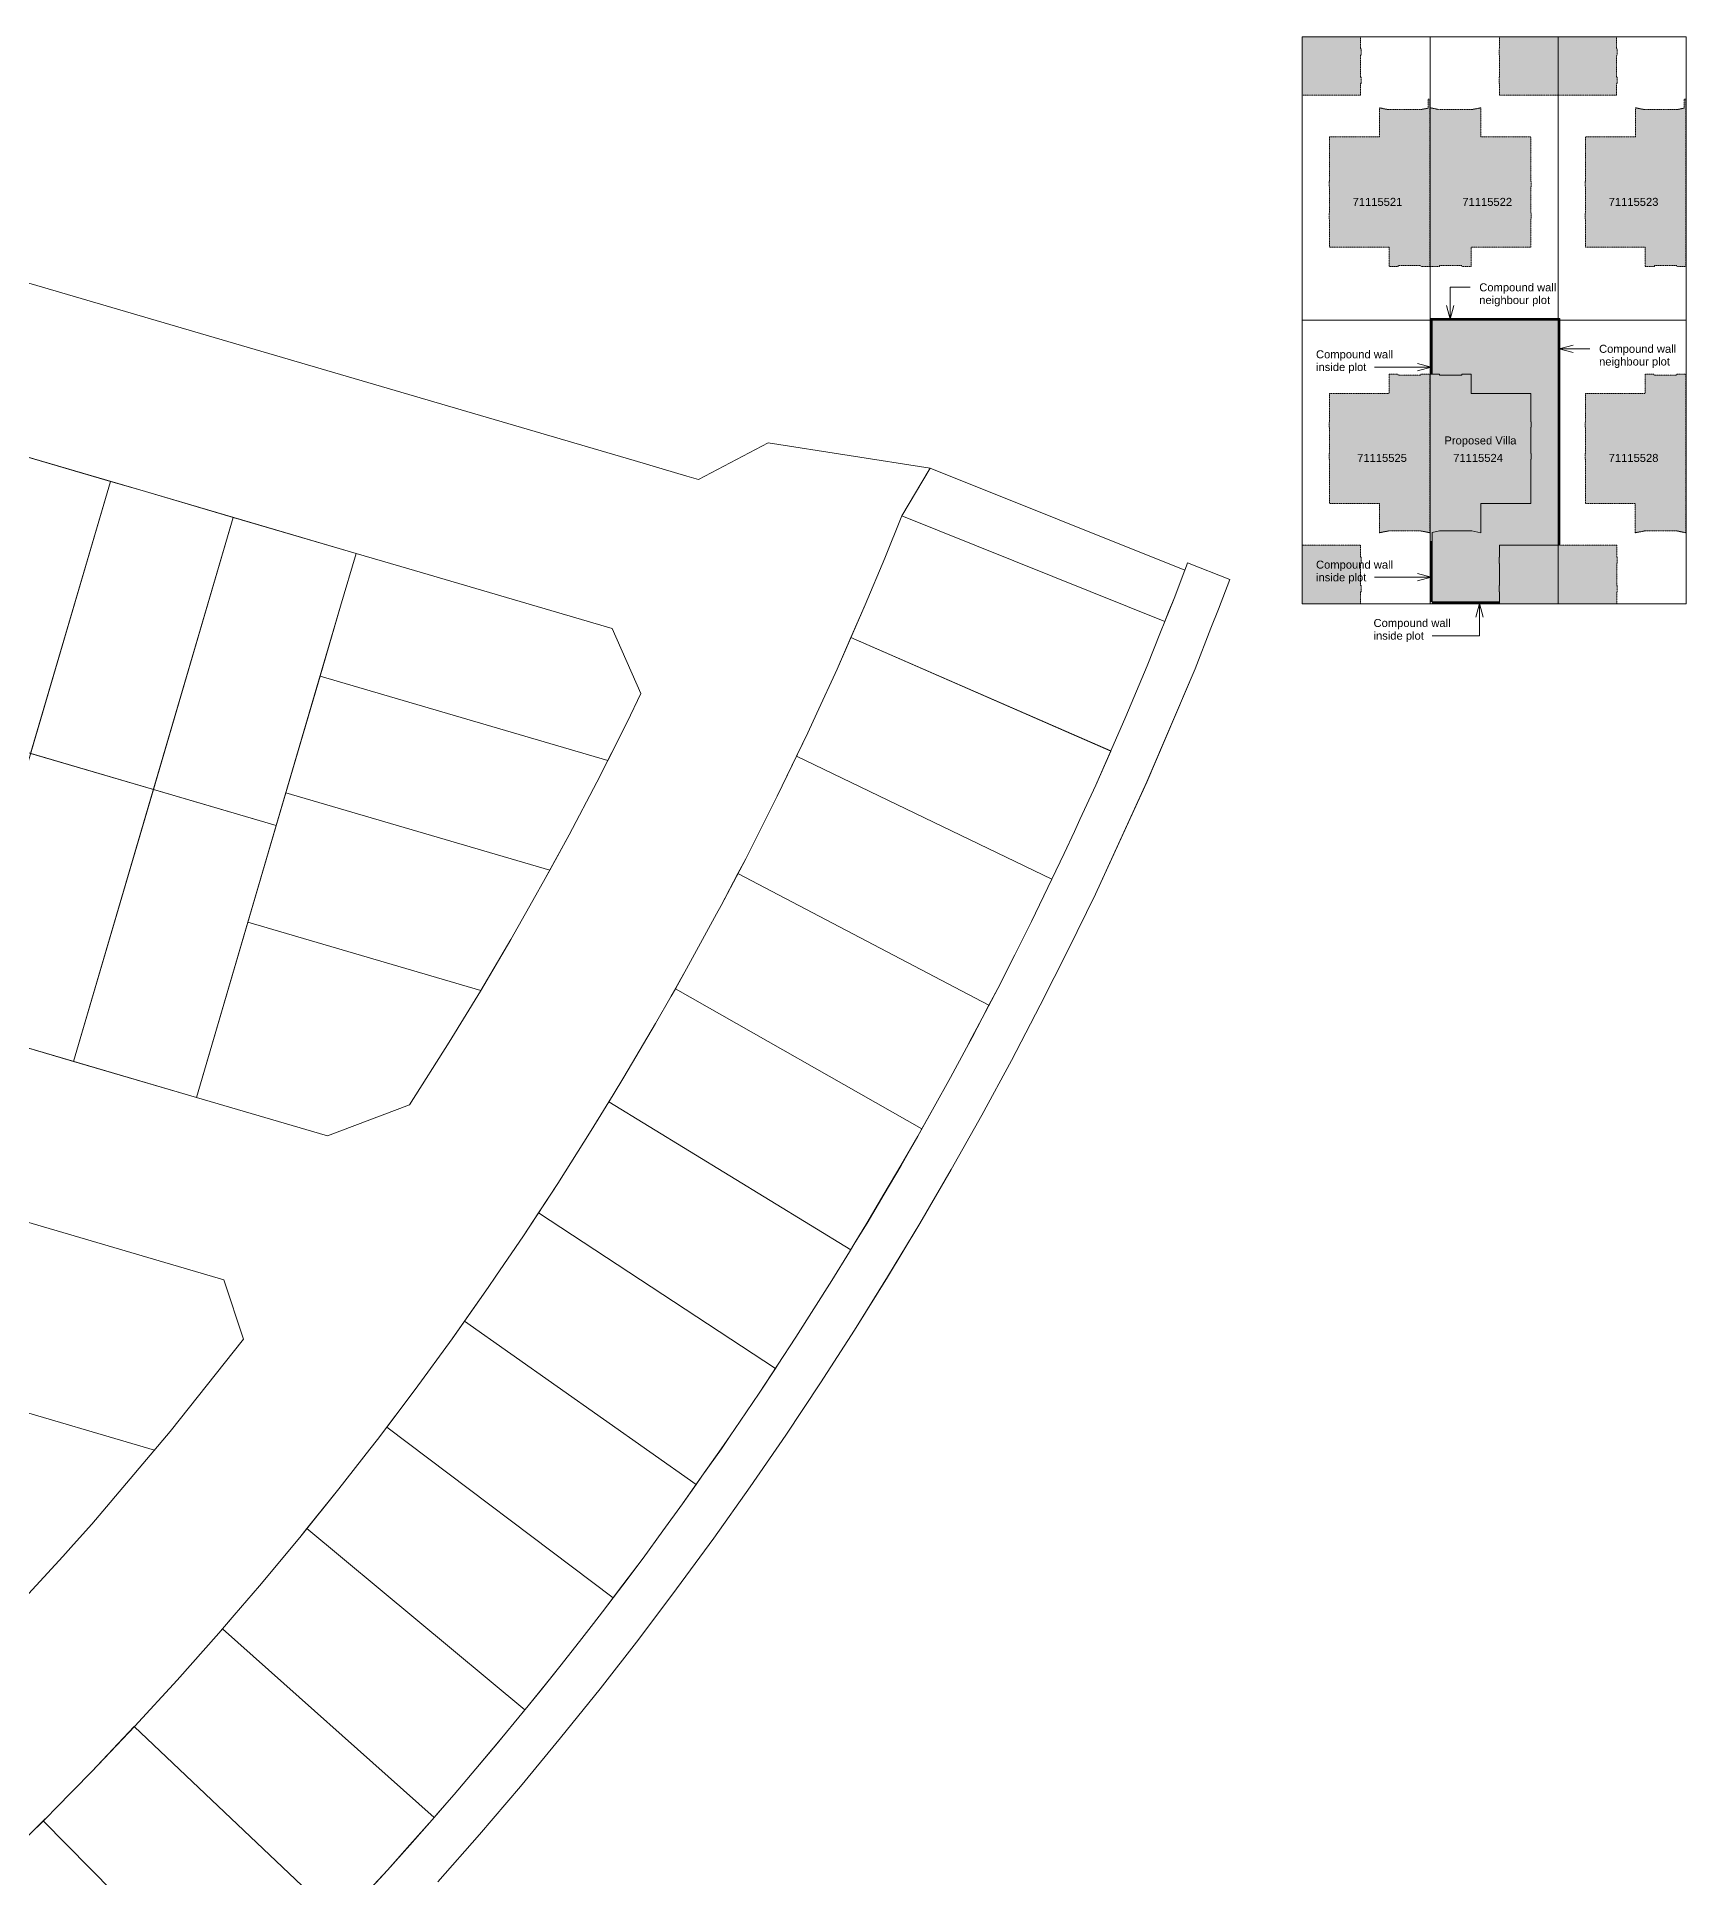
# Model space of a CAD drawing. Header units: millimetres. Extents: x -11775 to 1045055, y -409013 to 338495.
# Drawn here: x 864716 to 1045055, y -127490 to 73779 of the extents above; entities that cross this region are included whole.
import ezdxf

# ---------------------------------------------------------------- set-up
doc = ezdxf.new("R2010")
doc.units = ezdxf.units.MM
doc.linetypes.add('Overhead', pattern=[3.96875, 2.38125, -1.5875])
for name, color, linetype, lineweight in [('A-DETL', 90, 'Continuous', 9), ('A-DETL-GENF', 92, 'Continuous', 9), ('A-DETL-THIN', 151, 'Continuous', 9), ('A-FLOR-OVHD', 1, 'Overhead', 18), ('G-ANNO-TEXT', 231, 'Continuous', 9)]:
    doc.layers.add(name, color=color, linetype=linetype, lineweight=lineweight)
doc.styles.add('Arial_6', font='arial.ttf', dxfattribs={"height": 875})

msp = doc.modelspace()

# ---------------------------------------------------------------- hatches: boundary and pattern name
at = {"layer": 'A-DETL-GENF'}
for color, points in [(7, [(1009462.578, 67379.277), (1009462.578, 68679.257), (1009512.578, 68679.257), (1009512.578, 69379.257), (1009462.578, 69379.257), (1009462.578, 71779.257), (1009512.578, 71779.257), (1009512.578, 72479.257), (1009462.578, 72479.257), (1009462.578, 73779.238), (1003067.167, 73779.238), (1003067.167, 67379.277)]), (7, [(1024659.256, 67379.498), (1031054.667, 67379.498), (1031054.667, 73779.459), (1024659.256, 73779.459), (1024659.256, 72479.478), (1024609.256, 72479.478), (1024609.256, 71779.478), (1024659.256, 71779.478), (1024659.256, 69379.478), (1024609.256, 69379.478), (1024609.256, 68679.478), (1024659.256, 68679.478)]), (7, [(1037450.078, 67379.498), (1037450.078, 68679.478), (1037500.078, 68679.478), (1037500.078, 69379.478), (1037450.078, 69379.478), (1037450.078, 71779.478), (1037500.078, 71779.478), (1037500.078, 72479.478), (1037450.078, 72479.478), (1037450.078, 73779.459), (1031054.667, 73779.459), (1031054.667, 67379.498)]), (7, [(1013579.667, 48665.111), (1013579.667, 48765.111), (1016029.667, 48765.111), (1016029.667, 48665.111), (1017029.667, 48665.111), (1017029.667, 66975.111), (1016829.667, 66975.111), (1016829.667, 65975.111), (1016029.667, 65815.111), (1012504.667, 65815.111), (1011504.667, 66015.111), (1011504.667, 62830.111), (1006054.667, 62830.111), (1006054.667, 57965.111), (1006004.667, 57965.111), (1006004.667, 57365.111), (1006054.667, 57365.111), (1006054.667, 54480.111), (1006004.667, 54480.111), (1006004.667, 53880.387), (1006054.667, 53880.663), (1006054.667, 50780.111), (1012579.667, 50780.111), (1012579.667, 48665.111)]), (7, [(1041579.667, 48665.187), (1041579.667, 48765.187), (1044029.667, 48765.187), (1044029.667, 48665.187), (1045029.667, 48665.187), (1045029.667, 66975.187), (1044829.667, 66975.187), (1044829.667, 65975.187), (1044029.667, 65815.187), (1040504.667, 65815.187), (1039504.667, 66015.187), (1039504.667, 62830.187), (1034054.667, 62830.187), (1034054.667, 57965.187), (1034004.667, 57965.187), (1034004.667, 57365.187), (1034054.667, 57365.187), (1034054.667, 54480.187), (1034004.667, 54480.187), (1034004.667, 53880.462), (1034054.667, 53880.738), (1034054.667, 50780.187), (1040579.667, 50780.187), (1040579.667, 48665.187)]), (7, [(1020529.667, 48665.111), (1021529.667, 48665.111), (1021529.667, 50780.111), (1028054.667, 50780.111), (1028054.667, 53880.663), (1028104.667, 53880.663), (1028104.667, 54480.111), (1028054.667, 54480.111), (1028054.667, 57365.111), (1028104.667, 57365.111), (1028104.667, 57965.111), (1028054.667, 57965.111), (1028054.667, 62830.111), (1022604.667, 62830.111), (1022604.667, 66015.111), (1021604.667, 65815.111), (1018079.667, 65815.111), (1017079.667, 66015.111), (1017079.667, 48665.111), (1018079.667, 48665.111), (1018079.667, 48765.111), (1020529.667, 48765.111)]), (7, [(1017029.667, 19542.01), (1017029.667, 36892.01), (1016029.667, 36892.01), (1016029.667, 36792.01), (1013579.667, 36792.01), (1013579.667, 36892.01), (1012579.667, 36892.01), (1012579.667, 34777.01), (1006054.667, 34777.01), (1006054.667, 31676.458), (1006004.667, 31676.734), (1006004.667, 31077.01), (1006054.667, 31077.01), (1006054.667, 28192.01), (1006004.667, 28192.01), (1006004.667, 27592.01), (1006054.667, 27592.01), (1006054.667, 22727.01), (1011504.667, 22727.01), (1011504.667, 19542.01), (1012504.667, 19742.01), (1016029.667, 19742.01)]), (9, [(1017279.667, 18582.01), (1017279.667, 19582.01), (1018079.667, 19742.01), (1021604.667, 19742.01), (1022604.667, 19542.01), (1022604.667, 22727.01), (1028054.667, 22727.01), (1028054.667, 27592.01), (1028104.667, 27592.01), (1028104.667, 28192.01), (1028054.667, 28192.01), (1028054.667, 31077.01), (1028104.667, 31077.01), (1028104.667, 31676.734), (1028054.667, 31676.458), (1028054.667, 34777.01), (1021529.667, 34777.01), (1021529.667, 36892.01), (1020529.667, 36892.01), (1020529.667, 36792.01), (1018079.667, 36792.01), (1018079.667, 36892.01), (1017079.667, 36892.01), (1017079.667, 18582.01)]), (7, [(1045017.167, 19541.789), (1045017.167, 36891.789), (1044017.167, 36891.789), (1044017.167, 36791.789), (1041567.167, 36791.789), (1041567.167, 36891.789), (1040567.167, 36891.789), (1040567.167, 34776.789), (1034042.167, 34776.789), (1034042.167, 31676.237), (1033992.167, 31676.513), (1033992.167, 31076.789), (1034042.167, 31076.789), (1034042.167, 28191.789), (1033992.167, 28191.789), (1033992.167, 27591.789), (1034042.167, 27591.789), (1034042.167, 22726.789), (1039492.167, 22726.789), (1039492.167, 19541.789), (1040492.167, 19741.789), (1044017.167, 19741.789)]), (7, [(1003067.167, 11777.883), (1009462.578, 11777.883), (1009462.578, 13077.864), (1009512.578, 13077.864), (1009512.578, 13777.864), (1009462.578, 13777.864), (1009462.578, 16177.864), (1009512.578, 16177.864), (1009512.578, 16877.864), (1009462.578, 16877.864), (1009462.578, 18177.844), (1003067.167, 18177.844), (1003067.167, 13077.864)]), (9, [(1024646.756, 11777.662), (1031042.167, 11777.662), (1031042.167, 18177.623), (1024646.756, 18177.623), (1024646.756, 16877.642), (1024596.756, 16877.642), (1024596.756, 16177.642), (1024646.756, 16177.642), (1024646.756, 13777.642), (1024596.756, 13777.642), (1024596.756, 13077.642), (1024646.756, 13077.642), (1024646.756, 11777.713)]), (7, [(1037462.578, 11777.662), (1037462.578, 13077.642), (1037512.578, 13077.642), (1037512.578, 13777.642), (1037462.578, 13777.642), (1037462.578, 16177.642), (1037512.578, 16177.642), (1037512.578, 16877.642), (1037462.578, 16877.642), (1037462.578, 18177.623), (1031067.167, 18177.623), (1031067.167, 11777.662)])]:
    msp.add_hatch(color=color, dxfattribs=at).paths.add_polyline_path(points)
h = msp.add_hatch(color=10, dxfattribs=at)
h.paths.add_polyline_path([(1031054.667, 11777.662), (1031054.667, 42778.496), (1017054.667, 42778.528), (1017054.667, 11777.773), (1024646.756, 11777.713), (1024646.756, 13077.642), (1024596.756, 13077.642), (1024596.756, 13777.642), (1024646.756, 13777.642), (1024646.756, 16177.642), (1024596.756, 16177.642), (1024596.756, 16877.642), (1024646.756, 16877.642), (1024646.756, 18177.623), (1031042.167, 18177.623), (1031042.167, 11777.662)])
h.paths.add_polyline_path([(1017279.667, 18582.01), (1017079.667, 18582.01), (1017079.667, 36892.01), (1018079.667, 36892.01), (1018079.667, 36792.01), (1020529.667, 36792.01), (1020529.667, 36892.01), (1021529.667, 36892.01), (1021529.667, 34777.01), (1028054.667, 34777.01), (1028054.667, 31676.458), (1028104.667, 31676.458), (1028104.667, 31077.01), (1028054.667, 31077.01), (1028054.667, 28192.01), (1028104.667, 28192.01), (1028104.667, 27592.01), (1028054.667, 27592.01), (1028054.667, 22727.01), (1022604.667, 22727.01), (1022604.667, 19542.01), (1021604.667, 19742.01), (1018079.667, 19742.01), (1017279.667, 19582.01)])

# ---------------------------------------------------------------- linework, layer by layer
at = {"layer": 'A-DETL'}
for p, q in [((1003054.667, 73777.61), (1017054.667, 73778.04)), ((1003054.667, 42778.56), (1003054.667, 73777.61)), ((1003054.667, 73777.61), (1003054.667, 42778.56)), ((1003054.667, 73777.61), (1003054.667, 11777.883)), ((1017054.667, 73778.04), (1024742.761, 73778.276)), ((1017054.667, 11777.773), (1017054.667, 73778.04)), ((1017054.667, 73778.04), (1017054.667, 42778.528)), ((1017054.667, 42778.528), (1017054.667, 73778.04)), ((1024742.761, 73778.276), (1031054.667, 73778.226)), ((1031054.667, 73778.226), (1031054.667, 42778.496)), ((1031054.667, 73778.226), (1031054.667, 11777.662)), ((1031054.667, 42778.496), (1031054.667, 73778.226)), ((1031054.667, 73778.226), (1045054.667, 73778.115)), ((1045054.667, 11777.552), (1045054.667, 73778.115)), ((1045054.667, 73778.115), (1045054.667, 42778.464)), ((1045054.667, 42778.464), (1045054.667, 73778.115)), ((881980.691, 41529.5), (857948.691, 48579.5)), ((1017054.667, 42778.528), (1003054.667, 42778.56)), ((1003054.667, 11777.883), (1003054.667, 42778.56)), ((1003054.667, 42778.56), (1017054.667, 42778.528)), ((1003054.667, 42778.56), (1003054.667, 11777.883)), ((1031254.667, 42978.495), (1017054.667, 42978.528)), ((1031054.667, 42778.496), (1017054.667, 42778.528)), ((1017054.667, 42778.528), (1017054.667, 11777.773)), ((1017054.667, 42778.528), (1017054.667, 11777.773)), ((1031054.667, 42778.496), (1017054.667, 42778.528)), ((1017079.667, 36892.01), (1017079.667, 42778.528)), ((1017279.667, 36892.01), (1017279.667, 42778.528)), ((1031054.667, 11777.662), (1031054.667, 42778.496)), ((1045054.667, 42778.464), (1031054.667, 42778.496)), ((1031054.667, 42778.496), (1031054.667, 11777.662)), ((1045054.667, 42778.464), (1031054.667, 42778.496)), ((1031254.667, 42978.495), (1031254.667, 18177.623)), ((1045054.667, 11777.552), (1045054.667, 42778.464)), ((1045054.667, 11777.552), (1045054.667, 42778.464)), ((906013.691, 34479.5), (881980.691, 41529.5)), ((729691.691, 34821.5), (890899.167, -12466.446)), ((930043.691, 27428.5), (906013.691, 34479.5)), ((876594.691, 24035.5), (853565.691, 30791.5)), ((859323.259, 29102.407), (872757.094, 25161.333)), ((944662.691, 29390.5), (937059.691, 25370.5)), ((962391.691, 26611.5), (944662.691, 29390.5)), ((935801.691, 25739.5), (930043.691, 27428.5)), ((962389.691, 26609.5), (959285.691, 21387.5)), ((962389.691, 26609.5), (961369.404, 24893.025)), ((990238.691, 15434.5), (962389.691, 26609.5)), ((990238.691, 15434.5), (962389.691, 26609.5)), ((990240.691, 15436.5), (962391.691, 26611.5)), ((855305.088, -34332.687), (872757.094, 25161.333)), ((872757.094, 25161.333), (864031.254, -4585.122)), ((864031.254, -4585.122), (872757.094, 25161.333)), ((872757.094, 25161.333), (876594.691, 24035.5)), ((937059.691, 25370.5), (935801.691, 25739.5)), ((961369.404, 24893.025), (959285.691, 21387.5)), ((899624.691, 17280.5), (876594.691, 24035.5)), ((876594.691, 24035.5), (886191.075, 21220.755)), ((886191.075, 21220.755), (868739.028, -38273.405)), ((877465.21, -8525.784), (886191.075, 21220.755)), ((886191.075, 21220.755), (877465.21, -8525.784)), ((886191.075, 21220.755), (899624.691, 17280.5)), ((959286.691, 21389.5), (957430.691, 16765.5)), ((957430.691, 16765.5), (959285.861, 21387.432)), ((959285.691, 21387.5), (988054.691, 9840.5)), ((959285.691, 21387.5), (988054.691, 9840.5)), ((959285.861, 21387.432), (988054.691, 9840.5)), ((988056.691, 9842.5), (959286.691, 21389.5)), ((1017079.667, 18582.01), (1017079.667, 11977.772)), ((1017279.667, 18582.01), (1017279.667, 11977.771)), ((899624.691, 17280.5), (897935.691, 11523.5)), ((897936.334, 11523.311), (899624.691, 17280.5)), ((899624.691, 17280.5), (905381.691, 15591.5)), ((905381.691, 15591.5), (899624.691, 17280.5)), ((957430.691, 16765.5), (955295.691, 11673.5)), ((955295.691, 11673.5), (957430.691, 16765.5)), ((990545.145, 16241.512), (990427.691, 15933.5)), ((990547.145, 16243.512), (990429.691, 15935.5)), ((995167.61, 14424.192), (990545.145, 16241.512)), ((995167.61, 14424.192), (990547.145, 16243.512)), ((905381.691, 15591.5), (927621.691, 9067.5)), ((927621.691, 9067.5), (905381.691, 15591.5)), ((989055.691, 12335.5), (990238.691, 15434.5)), ((989353.181, 13114.807), (990238.691, 15434.5)), ((990238.691, 15434.5), (989353.181, 13114.807)), ((990427.691, 15933.5), (990238.691, 15434.5)), ((990429.691, 15935.5), (990240.691, 15436.5)), ((993907.314, 11197.998), (995167.61, 14424.192)), ((993909.314, 11199.998), (995167.61, 14424.192)), ((988054.691, 9840.5), (989055.691, 12335.5)), ((988501.809, 10954.944), (989055.691, 12335.5)), ((989055.691, 12335.5), (988501.809, 10954.944)), ((989055.691, 12335.5), (989353.181, 13114.807)), ((989353.181, 13114.807), (989055.691, 12335.5)), ((882172.968, -42214.124), (897936.334, 11523.311)), ((897936.334, 11523.311), (890899.167, -12466.446)), ((895689.586, 3864.129), (897936.334, 11523.311)), ((955295.691, 11673.5), (952207.691, 4618.5)), ((953733.006, 8103.311), (955295.691, 11673.5)), ((988054.691, 9840.5), (988501.809, 10954.944)), ((988501.809, 10954.944), (988054.691, 9840.5)), ((993087.737, 9099.989), (993907.314, 11197.998)), ((993089.737, 9101.989), (993909.314, 11199.998)), ((1017054.667, 11777.773), (1003054.667, 11777.883)), ((1017054.667, 11777.773), (1031054.667, 11777.662)), ((1017279.667, 11977.771), (1024646.756, 11977.713)), ((1031054.667, 11777.662), (1045054.667, 11777.552)), ((927621.691, 9067.5), (930775.691, 1973.5)), ((930775.691, 1973.5), (927621.691, 9067.5)), ((952207.691, 4618.5), (953733.006, 8103.311)), ((953733.006, 8103.311), (982131.959, -4327.017)), ((982131.017, -4326.605), (953733.006, 8103.311)), ((953733.006, 8103.311), (982131.017, -4326.605)), ((987582.691, 8665.5), (986109.691, 4995.5)), ((987582.691, 8665.5), (986109.691, 4995.5)), ((986111.691, 4997.5), (987584.691, 8667.5)), ((988054.691, 9840.5), (987582.691, 8665.5)), ((988054.691, 9840.5), (987582.691, 8665.5)), ((987584.691, 8667.5), (988056.691, 9842.5)), ((991352.691, 4658.5), (993087.737, 9099.989)), ((991354.691, 4660.5), (993089.737, 9101.989)), ((952207.691, 4618.5), (949993.691, -200.5)), ((949993.691, -200.5), (952207.691, 4618.5)), ((986109.691, 4995.5), (984949.691, 2229.5)), ((986109.691, 4995.5), (984949.691, 2229.5)), ((984951.691, 2231.5), (986111.691, 4997.5)), ((986095.691, -7718.5), (991352.691, 4658.5)), ((986097.691, -7716.5), (991354.691, 4660.5)), ((891945.903, -8898.113), (895689.586, 3864.129)), ((927147.192, -5363.661), (895689.586, 3864.129)), ((895689.586, 3864.129), (927147.192, -5363.661)), ((895689.586, 3864.129), (927147.192, -5363.661)), ((984949.691, 2229.5), (983789.691, -537.5)), ((984949.691, 2229.5), (983789.691, -537.5)), ((983791.691, -535.5), (984951.691, 2231.5)), ((930775.691, 1973.5), (929266.691, -1160.5)), ((929266.691, -1160.5), (930775.691, 1973.5)), ((925954.691, -7728.5), (929266.691, -1160.5)), ((929266.691, -1160.5), (927147.192, -5363.661)), ((949993.691, -200.5), (949007.691, -2344.5)), ((949007.691, -2344.5), (949993.691, -200.5)), ((983789.691, -537.5), (982140.691, -4304.5)), ((983789.691, -537.5), (982140.691, -4304.5)), ((982142.691, -4302.5), (983791.691, -535.5)), ((949007.691, -2344.5), (945681.691, -9250.5)), ((947775.313, -4903.37), (949007.691, -2344.5)), ((864031.254, -4585.122), (877465.21, -8525.784)), ((877465.21, -8525.784), (864031.254, -4585.122)), ((927147.192, -5363.661), (925954.691, -7728.5)), ((945681.691, -9250.5), (947775.313, -4903.37)), ((947775.313, -4903.37), (975705.167, -18354.673)), ((975704.326, -18354.268), (947775.313, -4903.37)), ((947775.313, -4903.37), (975704.326, -18354.268)), ((982131.017, -4326.605), (980491.691, -8072.5)), ((982131.959, -4327.017), (980491.691, -8072.5)), ((980493.691, -8070.5), (982142.691, -4302.5)), ((922917.691, -13503.5), (925954.691, -7728.5)), ((925954.691, -7728.5), (922917.691, -13503.5)), ((980453.691, -19989.5), (986095.691, -7718.5)), ((980455.691, -19987.5), (986097.691, -7716.5)), ((877465.21, -8525.784), (868739.279, -38272.55)), ((868739.279, -38272.55), (877465.21, -8525.784)), ((890899.167, -12466.446), (877465.21, -8525.784)), ((877465.21, -8525.784), (890899.167, -12466.446)), ((887794.075, -23051.728), (891945.903, -8898.113)), ((920806.982, -17364.237), (891945.903, -8898.113)), ((891945.903, -8898.113), (920806.982, -17364.237)), ((920806.982, -17364.237), (891945.903, -8898.113)), ((945681.691, -9250.5), (942224.691, -16106.5)), ((942224.691, -16106.5), (945681.691, -9250.5)), ((980491.691, -8072.5), (978773.691, -11809.5)), ((980491.691, -8072.5), (978773.691, -11809.5)), ((978775.691, -11807.5), (980493.691, -8070.5)), ((978773.691, -11809.5), (978158.691, -13148.5)), ((978773.691, -11809.5), (978158.691, -13148.5)), ((978160.691, -13146.5), (978775.691, -11807.5)), ((890899.167, -12466.446), (882173.114, -42213.624)), ((920307.691, -18277.5), (922917.691, -13503.5)), ((922917.691, -13503.5), (920806.982, -17364.237)), ((978158.691, -13148.5), (977056.691, -15546.5)), ((978158.691, -13148.5), (977056.691, -15546.5)), ((977058.691, -15544.5), (978160.691, -13146.5)), ((973488.691, -22956.5), (977058.691, -15544.5)), ((977056.691, -15546.5), (975704.326, -18354.268)), ((977056.691, -15546.5), (975705.167, -18354.673)), ((920806.982, -17364.237), (920307.691, -18277.5)), ((942224.691, -16106.5), (939530.691, -21230.5)), ((939530.691, -21230.5), (941380.282, -17712.57)), ((941380.282, -17712.57), (942224.691, -16106.5)), ((941380.282, -17712.57), (968819.03, -32138.796)), ((968818.287, -32138.406), (941380.282, -17712.57)), ((941380.282, -17712.57), (968818.287, -32138.406)), ((918945.691, -20693.5), (920307.691, -18277.5)), ((920307.691, -18277.5), (918945.691, -20693.5)), ((975704.326, -18354.268), (973486.691, -22958.5)), ((975271.691, -19252.5), (973486.691, -22958.5)), ((975705.167, -18354.673), (975271.691, -19252.5)), ((977489.691, -26079.5), (980453.691, -19989.5)), ((977491.691, -26077.5), (980455.691, -19987.5)), ((917360.691, -23504.5), (918945.691, -20693.5)), ((918945.691, -20693.5), (917360.691, -23504.5)), ((939530.691, -21230.5), (939046.691, -22150.5)), ((939046.691, -22150.5), (939530.691, -21230.5)), ((882173.114, -42213.624), (887794.075, -23051.728)), ((913255.871, -30520.704), (887794.075, -23051.728)), ((913255.871, -30520.704), (887794.075, -23051.728)), ((887794.075, -23051.728), (913255.871, -30520.704)), ((916532.691, -24959.5), (917360.691, -23504.5)), ((917360.691, -23504.5), (916532.691, -24959.5)), ((939046.691, -22150.5), (935764.691, -28155.5)), ((935764.691, -28155.5), (939046.691, -22150.5)), ((973486.691, -22958.5), (971634.691, -26630.5)), ((973486.691, -22958.5), (971634.691, -26630.5)), ((971636.691, -26628.5), (973488.691, -22956.5)), ((913217.691, -30585.5), (916532.691, -24959.5)), ((916532.691, -24959.5), (913255.871, -30520.704)), ((974429.691, -32136.5), (977489.691, -26079.5)), ((974431.691, -32134.5), (977491.691, -26077.5)), ((935764.691, -28155.5), (934075.691, -31128.5)), ((934530.573, -30327.715), (935764.691, -28155.5)), ((971634.691, -26630.5), (969783.691, -30302.5)), ((971634.691, -26630.5), (969783.691, -30302.5)), ((969785.691, -30300.5), (971636.691, -26628.5)), ((909803.691, -36168.5), (913217.691, -30585.5)), ((913217.691, -30585.5), (909803.691, -36168.5)), ((934075.691, -31128.5), (932372.691, -34126.5)), ((932372.691, -34126.5), (934075.691, -31128.5)), ((934075.691, -31128.5), (934530.614, -30327.738)), ((961484.572, -45638.808), (934530.573, -30327.715)), ((934530.614, -30327.738), (961485.225, -45639.18)), ((934530.614, -30327.738), (961484.572, -45638.808)), ((968818.287, -32138.406), (968074.691, -33552.5)), ((968819.03, -32138.796), (968074.691, -33552.5)), ((968076.691, -33550.5), (969785.691, -30300.5)), ((969783.691, -30302.5), (968818.287, -32138.406)), ((969783.691, -30302.5), (968819.03, -32138.796)), ((971274.691, -38158.5), (974429.691, -32136.5)), ((971276.691, -38156.5), (974431.691, -32134.5)), ((932372.691, -34126.5), (928907.691, -40004.5)), ((928907.691, -40004.5), (932372.691, -34126.5)), ((968074.691, -33552.5), (966965.691, -35661.5)), ((968074.691, -33552.5), (966965.691, -35661.5)), ((966967.691, -35659.5), (968076.691, -33550.5)), ((859143.691, -35457.5), (882172.691, -42213.5)), ((868739.279, -38272.55), (859143.691, -35457.5)), ((905452.691, -43032.5), (909803.691, -36168.5)), ((909803.691, -36168.5), (905452.691, -43032.5)), ((966965.691, -35661.5), (966365.691, -36802.5)), ((966965.691, -35661.5), (966365.691, -36802.5)), ((966367.691, -36800.5), (966967.691, -35659.5)), ((966365.691, -36802.5), (964603.691, -40025.5)), ((966365.691, -36802.5), (964603.691, -40025.5)), ((964605.691, -40023.5), (966367.691, -36800.5)), ((968025.691, -44143.5), (971274.691, -38158.5)), ((968027.691, -44141.5), (971276.691, -38156.5)), ((882173.114, -42213.624), (868739.279, -38272.55)), ((928907.691, -40004.5), (927722.691, -41944.5)), ((927722.691, -41944.5), (928907.691, -40004.5)), ((964603.691, -40025.5), (962842.691, -43247.5)), ((964603.691, -40025.5), (962842.691, -43247.5)), ((962844.691, -43245.5), (964605.691, -40023.5)), ((882172.691, -42213.5), (896482.691, -46410.5)), ((896482.691, -46410.5), (882173.114, -42213.624)), ((927722.691, -41944.5), (925339.691, -45841.5)), ((927255.859, -42707.927), (927722.691, -41944.5)), ((896482.691, -46410.5), (905452.691, -43032.5)), ((905452.691, -43032.5), (896482.691, -46410.5)), ((925339.691, -45841.5), (927255.859, -42707.927)), ((927255.859, -42707.927), (953702.395, -58879.878)), ((953701.83, -58879.533), (927255.859, -42707.927)), ((927255.859, -42707.927), (953701.83, -58879.533)), ((961030.691, -46439.5), (962844.691, -43245.5)), ((962842.691, -43247.5), (961484.572, -45638.808)), ((962842.691, -43247.5), (961485.225, -45639.18)), ((964683.691, -50088.5), (968025.691, -44143.5)), ((964685.691, -50086.5), (968027.691, -44141.5)), ((925339.691, -45841.5), (921675.691, -51621.5)), ((921675.691, -51621.5), (925339.691, -45841.5)), ((961484.572, -45638.808), (961028.691, -46441.5)), ((961485.225, -45639.18), (961028.691, -46441.5)), ((961028.691, -46441.5), (959202.691, -49655.5)), ((961028.691, -46441.5), (959202.691, -49655.5)), ((959204.691, -49653.5), (961030.691, -46439.5)), ((959202.691, -49655.5), (957343.691, -52809.5)), ((959202.691, -49655.5), (957343.691, -52809.5)), ((957345.691, -52807.5), (959204.691, -49653.5)), ((961248.691, -55991.5), (964683.691, -50088.5)), ((961250.691, -55989.5), (964685.691, -50086.5)), ((921675.691, -51621.5), (917918.691, -57341.5)), ((919561.067, -54840.997), (921675.691, -51621.5)), ((885170.691, -62163.5), (858476.691, -54332.5)), ((957343.691, -52809.5), (955485.691, -55962.5)), ((957343.691, -52809.5), (955485.691, -55962.5)), ((955487.691, -55960.5), (957345.691, -52807.5)), ((917918.691, -57341.5), (919561.067, -54840.997)), ((919561.067, -54840.997), (945471.784, -71859.627)), ((945471.305, -71859.312), (919561.067, -54840.997)), ((919561.067, -54840.997), (945471.305, -71859.312)), ((955485.691, -55962.5), (954168.691, -58116.5)), ((955485.691, -55962.5), (954168.691, -58116.5)), ((954170.691, -58114.5), (955487.691, -55960.5)), ((957720.691, -61851.5), (961248.691, -55991.5)), ((957722.691, -61849.5), (961250.691, -55989.5)), ((917918.691, -57341.5), (914900.691, -61778.5)), ((914900.691, -61778.5), (917918.691, -57341.5)), ((953571.691, -59093.5), (954170.691, -58114.5)), ((954168.691, -58116.5), (953701.83, -58879.533)), ((954168.691, -58116.5), (953702.395, -58879.878)), ((953569.691, -59095.5), (951654.691, -62228.5)), ((953569.691, -59095.5), (951654.691, -62228.5)), ((951656.691, -62226.5), (953571.691, -59093.5)), ((887314.691, -68641.5), (885170.691, -62163.5)), ((914900.691, -61778.5), (914069.691, -63000.5)), ((914069.691, -63000.5), (914900.691, -61778.5)), ((951654.691, -62228.5), (949688.691, -65330.5)), ((951654.691, -62228.5), (949688.691, -65330.5)), ((949690.691, -65328.5), (951656.691, -62226.5)), ((954102.691, -67664.5), (957720.691, -61851.5)), ((954104.691, -67662.5), (957722.691, -61849.5)), ((914069.691, -63000.5), (910124.691, -68602.5)), ((911466.361, -66697.294), (914069.691, -63000.5)), ((949688.691, -65330.5), (947721.691, -68432.5)), ((949688.691, -65330.5), (947721.691, -68432.5)), ((947723.691, -68430.5), (949690.691, -65328.5)), ((910124.691, -68602.5), (911466.361, -66697.294)), ((911466.361, -66697.294), (936812.406, -84546.303)), ((936812.011, -84546.024), (911466.361, -66697.294)), ((911466.361, -66697.294), (936812.011, -84546.024)), ((945707.691, -71500.5), (947723.691, -68430.5)), ((950393.691, -73429.5), (954102.691, -67664.5)), ((950395.691, -73427.5), (954104.691, -67662.5)), ((879299.691, -78752.5), (887314.691, -68641.5)), ((910124.691, -68602.5), (906089.691, -74140.5)), ((906089.691, -74140.5), (910124.691, -68602.5)), ((947721.691, -68432.5), (945705.691, -71502.5)), ((947721.691, -68432.5), (945705.691, -71502.5)), ((945471.305, -71859.312), (943689.691, -74571.5)), ((945471.784, -71859.627), (943689.691, -74571.5)), ((943691.691, -74569.5), (945707.691, -71500.5)), ((945705.691, -71502.5), (945471.305, -71859.312)), ((945705.691, -71502.5), (945471.784, -71859.627)), ((877578.253, -80791.119), (852125.106, -73324.138)), ((906089.691, -74140.5), (901966.691, -79611.5)), ((902974.735, -78273.879), (906089.691, -74140.5)), ((946594.691, -79144.5), (950393.691, -73429.5)), ((946596.691, -79142.5), (950395.691, -73427.5)), ((943689.691, -74571.5), (941624.691, -77607.5)), ((943689.691, -74571.5), (941624.691, -77607.5)), ((941626.691, -77605.5), (943691.691, -74569.5)), ((901966.691, -79611.5), (902974.735, -78273.879)), ((902974.735, -78273.879), (927731.957, -96931.168)), ((927731.643, -96930.931), (902974.735, -78273.879)), ((902974.735, -78273.879), (927731.643, -96930.931)), ((941624.691, -77607.5), (940530.691, -79216.5)), ((941624.691, -77607.5), (940530.691, -79216.5)), ((940532.691, -79214.5), (941626.691, -77605.5)), ((871945.691, -87461.5), (879299.691, -78752.5)), ((901966.691, -79611.5), (901135.691, -80676.5)), ((901135.691, -80676.5), (901966.691, -79611.5)), ((940530.691, -79216.5), (939558.691, -80644.5)), ((940530.691, -79216.5), (939558.691, -80644.5)), ((939560.691, -80642.5), (940532.691, -79214.5)), ((942707.691, -84807.5), (946594.691, -79144.5)), ((942709.691, -84805.5), (946596.691, -79142.5)), ((901135.691, -80676.5), (897755.691, -85014.5)), ((897755.691, -85014.5), (901135.691, -80676.5)), ((939558.691, -80644.5), (937442.691, -83650.5)), ((939558.691, -80644.5), (937442.691, -83650.5)), ((937444.691, -83648.5), (939560.691, -80642.5)), ((935327.691, -86654.5), (937444.691, -83648.5)), ((937442.691, -83650.5), (936812.011, -84546.024)), ((937442.691, -83650.5), (936812.406, -84546.303)), ((897755.691, -85014.5), (893456.691, -90349.5)), ((894251.508, -89363.144), (897755.691, -85014.5)), ((936812.011, -84546.024), (935325.691, -86656.5)), ((936812.406, -84546.303), (935325.691, -86656.5)), ((938733.691, -90415.5), (942707.691, -84807.5)), ((938735.691, -90413.5), (942709.691, -84805.5)), ((870725.691, -88879.5), (871945.691, -87461.5)), ((870725.691, -88879.5), (871945.691, -87461.5)), ((935325.691, -86656.5), (933160.691, -89628.5)), ((935325.691, -86656.5), (933160.691, -89628.5)), ((933162.691, -89626.5), (935327.691, -86654.5)), ((868733.691, -91122.5), (870725.691, -88879.5)), ((868733.691, -91122.5), (870725.691, -88879.5)), ((893456.691, -90349.5), (889070.691, -95615.5)), ((889070.691, -95615.5), (893456.691, -90349.5)), ((893456.691, -90349.5), (894251.508, -89363.144)), ((894251.508, -89363.144), (918074.278, -109204.897)), ((918074.313, -109204.925), (894251.508, -89363.144)), ((894251.508, -89363.144), (918074.278, -109204.897)), ((933160.691, -89628.5), (930995.691, -92599.5)), ((933160.691, -89628.5), (930995.691, -92599.5)), ((930997.691, -92597.5), (933162.691, -89626.5)), ((934672.691, -95967.5), (938733.691, -90415.5)), ((934674.691, -95965.5), (938735.691, -90413.5)), ((859556.691, -101100.5), (867570.691, -92431.5)), ((867570.691, -92431.5), (868733.691, -91122.5)), ((867570.691, -92431.5), (868733.691, -91122.5)), ((930995.691, -92599.5), (928782.691, -95536.5)), ((930995.691, -92599.5), (928782.691, -95536.5)), ((928784.691, -95534.5), (930997.691, -92597.5)), ((889070.691, -95615.5), (886288.691, -98849.5)), ((886288.691, -98849.5), (889070.691, -95615.5)), ((926571.691, -98470.5), (928784.691, -95534.5)), ((928782.691, -95536.5), (927731.643, -96930.931)), ((928782.691, -95536.5), (927731.957, -96931.168)), ((930527.691, -101461.5), (934672.691, -95967.5)), ((930529.691, -101459.5), (934674.691, -95965.5)), ((926569.691, -98472.5), (925584.691, -99736.5)), ((926569.691, -98472.5), (925584.691, -99736.5)), ((925586.691, -99734.5), (926571.691, -98470.5)), ((927731.643, -96930.931), (926569.691, -98472.5)), ((927731.957, -96931.168), (926569.691, -98472.5)), ((886288.691, -98849.5), (884602.691, -100809.5)), ((884602.691, -100809.5), (885003.178, -100343.929)), ((885003.178, -100343.929), (886288.691, -98849.5)), ((885003.178, -100343.929), (908172.077, -120946.051)), ((908171.804, -120945.808), (885003.178, -100343.929)), ((885003.178, -100343.929), (908171.804, -120945.808)), ((925584.691, -99736.5), (924309.691, -101371.5)), ((925584.691, -99736.5), (924309.691, -101371.5)), ((924311.691, -101369.5), (925586.691, -99734.5)), ((884602.691, -100809.5), (880051.691, -105927.5)), ((880051.691, -105927.5), (884602.691, -100809.5)), ((924309.691, -101371.5), (922049.691, -104271.5)), ((924309.691, -101371.5), (922049.691, -104271.5)), ((922051.691, -104269.5), (924311.691, -101369.5)), ((926298.691, -106894.5), (930527.691, -101461.5)), ((926300.691, -106892.5), (930529.691, -101459.5)), ((922049.691, -104271.5), (919742.691, -107133.5)), ((921058.691, -105500.5), (922051.691, -104269.5)), ((922049.691, -104271.5), (921058.89, -105500.66)), ((880051.691, -105927.5), (875415.691, -110972.5)), ((875415.691, -110972.5), (880051.691, -105927.5)), ((918430.691, -108762.5), (921058.691, -105500.5)), ((921058.89, -105500.66), (919742.691, -107133.5)), ((919742.691, -107133.5), (918430.645, -108762.463)), ((919742.691, -107133.5), (918430.691, -108762.5)), ((921986.691, -112266.5), (926298.691, -106894.5)), ((921988.691, -112264.5), (926300.691, -106892.5)), ((917436.691, -109996.5), (915548.691, -112263.5)), ((915548.691, -112263.5), (917436.691, -109996.5)), ((917436.691, -109996.5), (915548.691, -112263.5)), ((917436.691, -109996.5), (918430.691, -108762.5)), ((918074.278, -109204.897), (917436.691, -109996.5)), ((918074.278, -109204.897), (917436.691, -109996.5)), ((918430.691, -108762.5), (918074.278, -109204.897)), ((918430.645, -108762.463), (918074.313, -109204.925)), ((875415.691, -110972.5), (870729.691, -115913.5)), ((870729.691, -115913.5), (875378.598, -111011.612)), ((875378.598, -111011.612), (897872.005, -132344.157)), ((875378.598, -111011.612), (897872.005, -132344.157)), ((897872.059, -132344.208), (875378.598, -111011.612)), ((914622.691, -113375.5), (915548.691, -112263.5)), ((915548.555, -112263.387), (915083.691, -112821.5)), ((915548.691, -112263.5), (915083.691, -112821.5)), ((917594.691, -117573.5), (921986.691, -112266.5)), ((917596.691, -117571.5), (921988.691, -112264.5)), ((915083.691, -112821.5), (912730.691, -115647.5)), ((914622.691, -113375.5), (912730.691, -115647.5)), ((912732.691, -115645.5), (914622.691, -113375.5)), ((915083.691, -112821.5), (914622.691, -113375.5)), ((866675.691, -120050.5), (870729.691, -115913.5)), ((870729.691, -115913.5), (866675.691, -120050.5)), ((912730.691, -115647.5), (910332.691, -118434.5)), ((910334.691, -118432.5), (912732.691, -115645.5)), ((912730.691, -115647.5), (910334.691, -118432.5)), ((910332.691, -118434.5), (909784.691, -119070.5)), ((909786.691, -119068.5), (910334.691, -118432.5)), ((910334.691, -118432.5), (909786.691, -119068.5)), ((913122.691, -122814.5), (917594.691, -117573.5)), ((913124.691, -122812.5), (917596.691, -117571.5)), ((865904.691, -120837.5), (866675.691, -120050.5)), ((866675.691, -120050.5), (865904.691, -120837.5)), ((907936.691, -121219.5), (908564.691, -120489.5)), ((909786.691, -119068.5), (908171.804, -120945.808)), ((908564.691, -120489.5), (908172.077, -120946.051)), ((908564.691, -120489.5), (909786.691, -119068.5)), ((909784.691, -119070.5), (908564.691, -120489.5)), ((865904.691, -120837.5), (861030.691, -125651.5)), ((861030.691, -125651.5), (865401.7, -121334.299)), ((865401.7, -121334.299), (865904.691, -120837.5)), ((865401.7, -121334.299), (887185.734, -143389.842)), ((865401.7, -121334.299), (887185.734, -143389.842)), ((887185.734, -143389.842), (865401.7, -121334.299)), ((907934.691, -121221.5), (905491.691, -123969.5)), ((907934.815, -121221.61), (905491.815, -123969.61)), ((905493.691, -123967.5), (907936.691, -121219.5)), ((908172.077, -120946.051), (907934.691, -121221.5)), ((908171.804, -120945.808), (907936.53, -121219.362)), ((905491.691, -123969.5), (903048.691, -126716.5)), ((903050.691, -126714.5), (905493.691, -123967.5)), ((905491.815, -123969.61), (903050.691, -126714.5)), ((908571.691, -127988.5), (913122.691, -122814.5)), ((908573.691, -127986.5), (913124.691, -122812.5)), ((898076.691, -132128.5), (903050.691, -126714.5)), ((903050.691, -126714.5), (898076.691, -132128.5)), ((903048.691, -126716.5), (900561.691, -129423.5))]:
    msp.add_line(p, q, dxfattribs=at)
at = {"layer": 'A-DETL', "lineweight": 35}
for p, q in [((1031154.667, 42878.496), (1017054.667, 42878.528)), ((1017179.667, 36892.01), (1017179.667, 42778.528)), ((1031154.667, 18177.623), (1031154.667, 42878.496)), ((1017179.667, 11977.771), (1017179.667, 18582.01)), ((1024646.755, 11877.713), (1017279.666, 11877.771))]:
    msp.add_line(p, q, dxfattribs=at)
at = {"layer": 'A-DETL-THIN'}
for p, q in [((1031054.667, 42778.496), (1017054.667, 42778.528)), ((1017054.667, 42778.528), (1017054.667, 11777.773)), ((1031054.667, 11777.662), (1031054.667, 42778.496)), ((1018079.667, 36892.01), (1017079.667, 36892.01)), ((1017079.667, 36892.01), (1017079.667, 18582.01)), ((1018079.667, 36792.01), (1018079.667, 36892.01)), ((1020529.667, 36792.01), (1018079.667, 36792.01)), ((1021529.667, 36892.01), (1020529.667, 36892.01)), ((1020529.667, 36892.01), (1020529.667, 36792.01)), ((1021529.667, 34777.01), (1021529.667, 36892.01)), ((1028054.667, 34777.01), (1021529.667, 34777.01)), ((1028054.667, 31676.458), (1028054.667, 34777.01)), ((1028104.667, 31676.734), (1028054.667, 31676.458)), ((1028054.667, 28192.01), (1028054.667, 31077.01)), ((1028054.667, 31077.01), (1028104.667, 31077.01)), ((1028104.667, 31077.01), (1028104.667, 31676.734)), ((1028104.667, 28192.01), (1028054.667, 28192.01)), ((1028104.667, 27592.01), (1028104.667, 28192.01)), ((1028054.667, 22727.01), (1028054.667, 27592.01)), ((1028054.667, 27592.01), (1028104.667, 27592.01)), ((1022604.667, 19542.01), (1022604.667, 22727.01)), ((1022604.667, 22727.01), (1028054.667, 22727.01)), ((1017079.667, 18582.01), (1017279.667, 18582.01)), ((1017279.667, 19582.01), (1018079.667, 19742.01)), ((1017279.667, 18582.01), (1017279.667, 19582.01)), ((1018079.667, 19742.01), (1021604.667, 19742.01)), ((1021604.667, 19742.01), (1022604.667, 19542.01)), ((1031042.167, 18177.623), (1024646.756, 18177.623)), ((1024646.756, 18177.623), (1024646.756, 16877.642)), ((1031042.167, 11777.662), (1031042.167, 18177.623)), ((1024646.756, 16877.642), (1024596.756, 16877.642)), ((1024596.756, 16877.642), (1024596.756, 16177.642)), ((1024596.756, 16177.642), (1024646.756, 16177.642)), ((1024646.756, 16177.642), (1024646.756, 13777.642)), ((1024646.756, 13777.642), (1024596.756, 13777.642)), ((1024596.756, 13777.642), (1024596.756, 13077.642)), ((1024596.756, 13077.642), (1024646.756, 13077.642)), ((1024646.756, 13077.642), (1024646.756, 11777.662)), ((1017054.667, 11777.773), (1024646.756, 11777.713)), ((1024646.756, 11777.662), (1031042.167, 11777.662)), ((1031042.167, 11777.662), (1031054.667, 11777.662))]:
    msp.add_line(p, q, dxfattribs=at)
at = {"layer": 'A-FLOR-OVHD', "lineweight": 9}
for p, q in [((1009462.578, 73779.238), (1003067.167, 73779.238)), ((1003067.167, 73779.238), (1003067.167, 67379.277)), ((1009462.578, 72479.257), (1009462.578, 73779.238)), ((1009512.578, 72479.257), (1009462.578, 72479.257)), ((1009512.578, 71779.257), (1009512.578, 72479.257)), ((1024659.256, 72479.478), (1024609.256, 72479.478)), ((1024609.256, 72479.478), (1024609.256, 71779.478)), ((1031054.667, 73779.459), (1024659.256, 73779.459)), ((1024659.256, 73779.459), (1024659.256, 72479.478)), ((1037450.078, 73779.459), (1031054.667, 73779.459)), ((1031054.667, 67379.498), (1031054.667, 73779.459)), ((1037450.078, 72479.478), (1037450.078, 73779.459)), ((1037500.078, 72479.478), (1037450.078, 72479.478)), ((1037500.078, 71779.478), (1037500.078, 72479.478)), ((1009462.578, 69379.257), (1009462.578, 71779.257)), ((1009462.578, 71779.257), (1009512.578, 71779.257)), ((1024609.256, 71779.478), (1024659.256, 71779.478)), ((1024659.256, 71779.478), (1024659.256, 69379.478)), ((1037450.078, 69379.478), (1037450.078, 71779.478)), ((1037450.078, 71779.478), (1037500.078, 71779.478)), ((1009512.578, 69379.257), (1009462.578, 69379.257)), ((1009462.578, 67379.277), (1009462.578, 68679.257)), ((1009462.578, 68679.257), (1009512.578, 68679.257)), ((1009512.578, 68679.257), (1009512.578, 69379.257)), ((1024659.256, 69379.478), (1024609.256, 69379.478)), ((1024609.256, 69379.478), (1024609.256, 68679.478)), ((1024609.256, 68679.478), (1024659.256, 68679.478)), ((1024659.256, 68679.478), (1024659.256, 67379.498)), ((1037500.078, 69379.478), (1037450.078, 69379.478)), ((1037450.078, 67379.498), (1037450.078, 68679.478)), ((1037450.078, 68679.478), (1037500.078, 68679.478)), ((1037500.078, 68679.478), (1037500.078, 69379.478)), ((1003067.167, 67379.277), (1009462.578, 67379.277)), ((1017029.667, 66975.111), (1016829.667, 66975.111)), ((1016829.667, 66975.111), (1016829.667, 65975.111)), ((1017029.667, 48665.111), (1017029.667, 66975.111)), ((1024659.256, 67379.498), (1031054.667, 67379.498)), ((1031054.667, 67379.498), (1037450.078, 67379.498)), ((1045029.667, 66975.187), (1044829.667, 66975.187)), ((1044829.667, 66975.187), (1044829.667, 65975.187)), ((1045029.667, 48665.187), (1045029.667, 66975.187)), ((1012504.667, 65815.111), (1011504.667, 66015.111)), ((1011504.667, 66015.111), (1011504.667, 62830.111)), ((1016029.667, 65815.111), (1012504.667, 65815.111)), ((1016829.667, 65975.111), (1016029.667, 65815.111)), ((1018079.667, 65815.111), (1017079.667, 66015.111)), ((1017079.667, 66015.111), (1017079.667, 48665.111)), ((1021604.667, 65815.111), (1018079.667, 65815.111)), ((1022604.667, 66015.111), (1021604.667, 65815.111)), ((1022604.667, 62830.111), (1022604.667, 66015.111)), ((1040504.667, 65815.187), (1039504.667, 66015.187)), ((1039504.667, 66015.187), (1039504.667, 62830.187)), ((1044029.667, 65815.187), (1040504.667, 65815.187)), ((1044829.667, 65975.187), (1044029.667, 65815.187)), ((1011504.667, 62830.111), (1006054.667, 62830.111)), ((1006054.667, 62830.111), (1006054.667, 57965.111)), ((1028054.667, 62830.111), (1022604.667, 62830.111)), ((1028054.667, 57965.111), (1028054.667, 62830.111)), ((1039504.667, 62830.187), (1034054.667, 62830.187)), ((1034054.667, 62830.187), (1034054.667, 57965.187)), ((1006054.667, 57965.111), (1006004.667, 57965.111)), ((1006004.667, 57965.111), (1006004.667, 57365.111)), ((1006004.667, 57365.111), (1006054.667, 57365.111)), ((1006054.667, 57365.111), (1006054.667, 54480.111)), ((1028104.667, 57965.111), (1028054.667, 57965.111)), ((1028054.667, 54480.111), (1028054.667, 57365.111)), ((1028054.667, 57365.111), (1028104.667, 57365.111)), ((1028104.667, 57365.111), (1028104.667, 57965.111)), ((1034054.667, 57965.187), (1034004.667, 57965.187)), ((1034004.667, 57965.187), (1034004.667, 57365.187)), ((1034004.667, 57365.187), (1034054.667, 57365.187)), ((1034054.667, 57365.187), (1034054.667, 54480.187)), ((1006054.667, 54480.111), (1006004.667, 54480.111)), ((1006004.667, 54480.111), (1006004.667, 53880.387)), ((1028104.667, 54480.111), (1028054.667, 54480.111)), ((1028104.667, 53880.387), (1028104.667, 54480.111)), ((1034054.667, 54480.187), (1034004.667, 54480.187)), ((1034004.667, 54480.187), (1034004.667, 53880.462)), ((1006004.667, 53880.387), (1006054.667, 53880.663)), ((1006054.667, 53880.663), (1006054.667, 50780.111)), ((1028054.667, 50780.111), (1028054.667, 53880.663)), ((1028054.667, 53880.663), (1028104.667, 53880.387)), ((1034004.667, 53880.462), (1034054.667, 53880.738)), ((1034054.667, 53880.738), (1034054.667, 50780.187)), ((1006054.667, 50780.111), (1012579.667, 50780.111)), ((1012579.667, 50780.111), (1012579.667, 48665.111)), ((1021529.667, 48665.111), (1021529.667, 50780.111)), ((1021529.667, 50780.111), (1028054.667, 50780.111)), ((1034054.667, 50780.187), (1040579.667, 50780.187)), ((1040579.667, 50780.187), (1040579.667, 48665.187)), ((1012579.667, 48665.111), (1013579.667, 48665.111)), ((1013579.667, 48665.111), (1013579.667, 48765.111)), ((1013579.667, 48765.111), (1016029.667, 48765.111)), ((1016029.667, 48765.111), (1016029.667, 48665.111)), ((1016029.667, 48665.111), (1017029.667, 48665.111)), ((1017079.667, 48665.111), (1018079.667, 48665.111)), ((1018079.667, 48665.111), (1018079.667, 48765.111)), ((1018079.667, 48765.111), (1020529.667, 48765.111)), ((1020529.667, 48765.111), (1020529.667, 48665.111)), ((1020529.667, 48665.111), (1021529.667, 48665.111)), ((1040579.667, 48665.187), (1041579.667, 48665.187)), ((1041579.667, 48665.187), (1041579.667, 48765.187)), ((1041579.667, 48765.187), (1044029.667, 48765.187)), ((1044029.667, 48765.187), (1044029.667, 48665.187)), ((1044029.667, 48665.187), (1045029.667, 48665.187)), ((1013579.667, 36892.01), (1012579.667, 36892.01)), ((1012579.667, 36892.01), (1012579.667, 34777.01)), ((1013579.667, 36792.01), (1013579.667, 36892.01)), ((1016029.667, 36792.01), (1013579.667, 36792.01)), ((1017029.667, 36892.01), (1016029.667, 36892.01)), ((1016029.667, 36892.01), (1016029.667, 36792.01)), ((1017029.667, 19542.01), (1017029.667, 36892.01)), ((1041567.167, 36891.789), (1040567.167, 36891.789)), ((1040567.167, 36891.789), (1040567.167, 34776.789)), ((1041567.167, 36791.789), (1041567.167, 36891.789)), ((1044017.167, 36791.789), (1041567.167, 36791.789)), ((1045017.167, 36891.789), (1044017.167, 36891.789)), ((1044017.167, 36891.789), (1044017.167, 36791.789)), ((1045017.167, 19541.789), (1045017.167, 36891.789)), ((1012579.667, 34777.01), (1006054.667, 34777.01)), ((1006054.667, 34777.01), (1006054.667, 31676.458)), ((1040567.167, 34776.789), (1034042.167, 34776.789)), ((1034042.167, 34776.789), (1034042.167, 31676.237)), ((1006054.667, 31676.458), (1006004.667, 31676.734)), ((1006004.667, 31676.734), (1006004.667, 31077.01)), ((1006004.667, 31077.01), (1006054.667, 31077.01)), ((1006054.667, 31077.01), (1006054.667, 28192.01)), ((1034042.167, 31676.237), (1033992.167, 31676.513)), ((1033992.167, 31676.513), (1033992.167, 31076.789)), ((1033992.167, 31076.789), (1034042.167, 31076.789)), ((1034042.167, 31076.789), (1034042.167, 28191.789)), ((1006054.667, 28192.01), (1006004.667, 28192.01)), ((1006004.667, 28192.01), (1006004.667, 27592.01)), ((1034042.167, 28191.789), (1033992.167, 28191.789)), ((1033992.167, 28191.789), (1033992.167, 27591.789)), ((1006004.667, 27592.01), (1006054.667, 27592.01)), ((1006054.667, 27592.01), (1006054.667, 22727.01)), ((1033992.167, 27591.789), (1034042.167, 27591.789)), ((1034042.167, 27591.789), (1034042.167, 22726.789)), ((1006054.667, 22727.01), (1011504.667, 22727.01)), ((1011504.667, 22727.01), (1011504.667, 19542.01)), ((1034042.167, 22726.789), (1039492.167, 22726.789)), ((1039492.167, 22726.789), (1039492.167, 19541.789)), ((1003067.167, 18177.844), (1003067.167, 11777.883)), ((1009462.578, 18177.844), (1003067.167, 18177.844)), ((1009462.578, 16877.864), (1009462.578, 18177.844)), ((1011504.667, 19542.01), (1012504.667, 19742.01)), ((1012504.667, 19742.01), (1016029.667, 19742.01)), ((1016029.667, 19742.01), (1017029.667, 19542.01)), ((1031067.167, 18177.623), (1031067.167, 11777.662)), ((1037462.578, 18177.623), (1031067.167, 18177.623)), ((1037462.578, 16877.642), (1037462.578, 18177.623)), ((1039492.167, 19541.789), (1040492.167, 19741.789)), ((1040492.167, 19741.789), (1044017.167, 19741.789)), ((1044017.167, 19741.789), (1045017.167, 19541.789)), ((1009512.578, 16877.864), (1009462.578, 16877.864)), ((1009462.578, 13777.864), (1009462.578, 16177.864)), ((1009462.578, 16177.864), (1009512.578, 16177.864)), ((1009512.578, 16177.864), (1009512.578, 16877.864)), ((1037512.578, 16877.642), (1037462.578, 16877.642)), ((1037462.578, 13777.642), (1037462.578, 16177.642)), ((1037462.578, 16177.642), (1037512.578, 16177.642)), ((1037512.578, 16177.642), (1037512.578, 16877.642)), ((1009512.578, 13777.864), (1009462.578, 13777.864)), ((1009462.578, 11777.883), (1009462.578, 13077.864)), ((1009462.578, 13077.864), (1009512.578, 13077.864)), ((1009512.578, 13077.864), (1009512.578, 13777.864)), ((1037512.578, 13777.642), (1037462.578, 13777.642)), ((1037462.578, 11777.662), (1037462.578, 13077.642)), ((1037462.578, 13077.642), (1037512.578, 13077.642)), ((1037512.578, 13077.642), (1037512.578, 13777.642)), ((1003067.167, 11777.883), (1009462.578, 11777.883)), ((1031067.167, 11777.662), (1037462.578, 11777.662))]:
    msp.add_line(p, q, dxfattribs=at)
at = {"layer": 'G-ANNO-TEXT', "color": 7}
for p, q in [((1019241.709, 46383.097), (1021431.644, 46383.097)), ((1019241.709, 42881.994), (1019241.709, 46383.097)), ((1019241.709, 42881.994), (1018839.785, 44381.994)), ((1019241.709, 42881.994), (1019643.633, 44381.994)), ((1031184.561, 39656.777), (1032684.561, 40058.701)), ((1031184.561, 39656.777), (1032684.561, 39254.853)), ((1031184.561, 39656.777), (1034514.454, 39656.777)), ((1014510.186, 37667.714), (1010987.677, 37667.714)), ((1017178.797, 37667.714), (1014510.186, 37667.714)), ((1017178.797, 37667.714), (1015678.797, 38069.638)), ((1017178.797, 37667.714), (1015678.797, 37265.791)), ((1014510.186, 14667.714), (1010987.677, 14667.714)), ((1017178.797, 14667.714), (1014510.186, 14667.714)), ((1017178.797, 14667.714), (1015678.797, 15069.638)), ((1017178.797, 14667.714), (1015678.797, 14265.791)), ((1022439.274, 11801.773), (1022037.35, 10301.773)), ((1022439.274, 11801.773), (1022841.198, 10301.773)), ((1022439.274, 11801.773), (1022439.274, 8285.968)), ((1020816.61, 8285.968), (1017294.101, 8285.968)), ((1022439.274, 8285.968), (1020816.61, 8285.968))]:
    msp.add_line(p, q, dxfattribs=at)

# ---------------------------------------------------------------- texts
at = {"layer": 'G-ANNO-TEXT', "color": 7, "char_height": 875, "attachment_point": 1, "style": 'Arial_6'}
for s, insert, width in [('71115521', (1008581.652, 56164.757), 6734.175), ('71115522', (1020581.652, 56164.757), 6734.175), ('71115523', (1036581.652, 56164.757), 6734.175), ('Compound wall ', (1022431.039, 46820.597), 10622.35938), ('neighbour plot', (1022431.039, 45431.535), 9379.74375), ('Compound wall ', (1004580.792, 39494.277), 10622.35938), ('Compound wall ', (1035530.454, 40094.277), 10622.35938), ('neighbour plot', (1035530.454, 38705.214), 9379.74375), ('inside plot', (1004580.792, 38105.214), 6533.75312), ('71115525', (1009081.652, 28164.757), 6734.175), ('Proposed Villa', (1018616.929, 30074.314), 9419.82812), ('71115524', (1019581.652, 28164.757), 6734.175), ('71115528', (1036581.652, 28164.757), 6734.175), ('Compound wall ', (1004580.792, 16494.277), 10622.35938), ('inside plot', (1004580.792, 15105.214), 6533.75312), ('Compound wall ', (1010870.61, 10112.531), 10622.35938), ('inside plot', (1010870.61, 8723.468), 6533.75312)]:
    msp.add_mtext(s, dxfattribs=dict(at, insert=insert, width=width))

doc.saveas('drawing.dxf')
